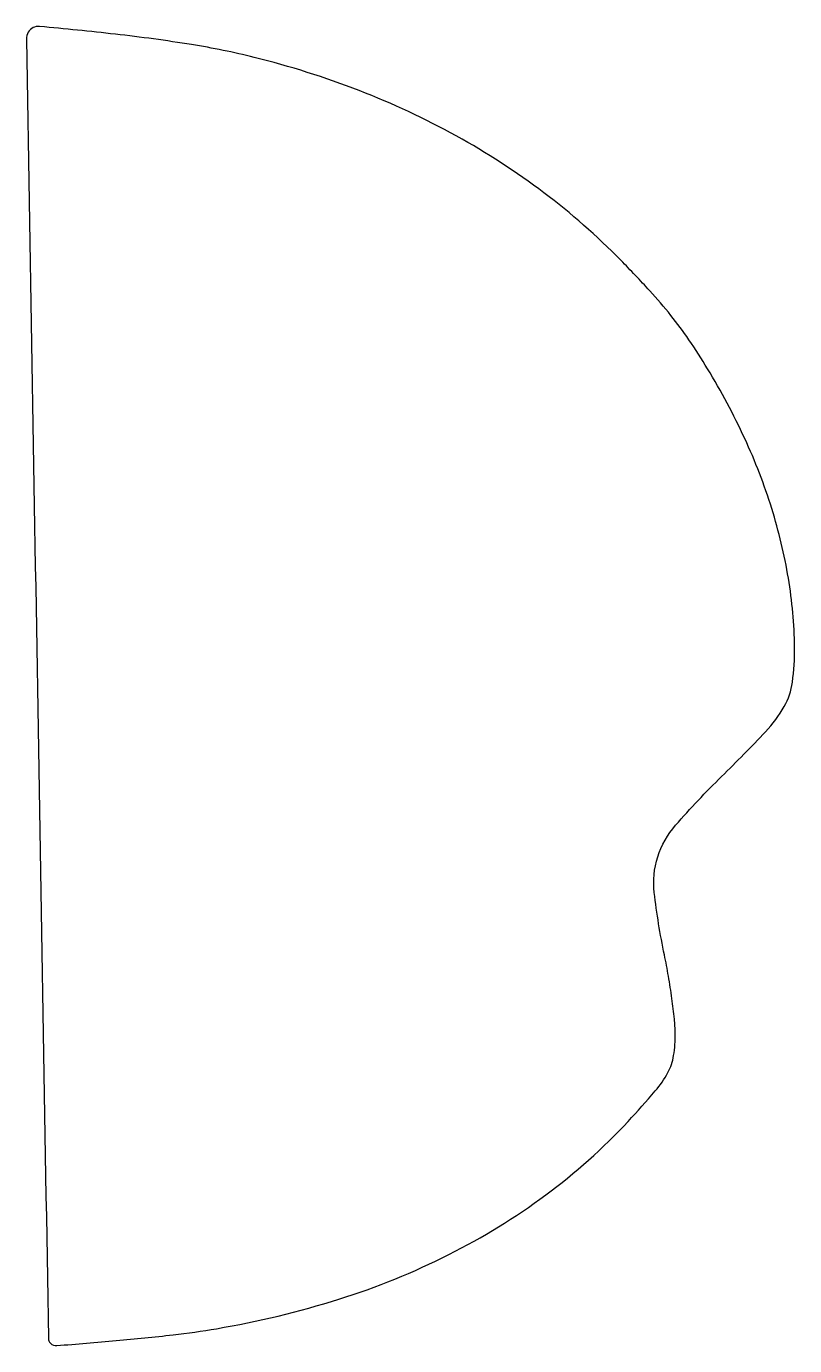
# Model space of a CAD drawing. Extents: x 0 to 193, y 0 to 332.
import ezdxf

# ---------------------------------------------------------------- set-up
doc = ezdxf.new("R2010")
doc.units = 0

msp = doc.modelspace()

# ---------------------------------------------------------------- linework, layer by layer
msp.add_lwpolyline([(0.666825, 330.25, 0.140541), (0.189295, 328.471755, 0.000009), (2.952728, 165.17793, 0.000007), (5.725204, 1.660238, 0.194506), (6.254711, 0.411955, 0.220231), (7.850003, -0.173731, 0.001503), (22.784367, 1.094098, 0.006365), (37.075756, 2.534177, 0.013811), (48, 4.082303, 0.034099), (78.773545, 11.501318, 0.040502), (106.458985, 22.742689, 0.04257), (130.776696, 37.710607, 0.046065), (151.5194, 56.232641, 0.010292), (158.348798, 63.875541, 0.054548), (161.511361, 68.501475, 0.083142), (162.947425, 72.766499, 0.043055), (163.357715, 78.39056, 0.023024), (163.144907, 81.976625, 0.008005), (162.518167, 87.117179, 0.007932), (161.646312, 92.763764, 0.009156), (160.631811, 98.11473, -0.022251), (158.081347, 113.800605, -0.107148), (158.95025, 122.749839, -0.102181), (163.464128, 130.745767, -0.019319), (175.023154, 143, 0.009272), (186.082322, 154.262215, 0.061035), (190.766923, 160.609095, 0.094362), (192.820309, 166.688063, 0.037667), (193.369896, 175.5, 0.038123), (191.817579, 192.852906, 0.034329), (187.632533, 210.405518, 0.032714), (180.837305, 228.024683, 0.028028), (171.486163, 245.57574, 0.013024), (166.800861, 252.859351, 0.019172), (162.282368, 258.978945, 0.01721), (156.954652, 265.192834, 0.008117), (149.677548, 272.858258, 0.03733), (130.34326, 289.83363, 0.035068), (108.306442, 304.139263, 0.034155), (83.90033, 315.55181, 0.031479), (57.5, 323.897536, 0.020916), (41.744123, 327.114672, 0.012071), (22.564662, 329.728573, 0.004453), (3.510349, 331.686714, 0.288284)], format="xyb", close=True)

doc.saveas('drawing.dxf')
